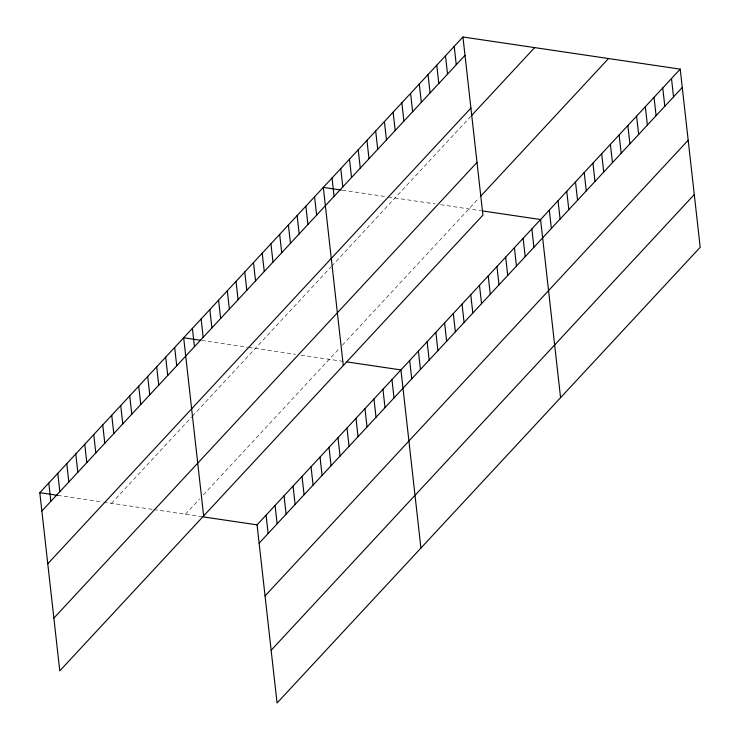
<?xml version="1.0" encoding="UTF-8"?>
<svg xmlns="http://www.w3.org/2000/svg" width="740" height="740" viewBox="0 0 740 740"><rect width="100%" height="100%" fill="white"/><g stroke="black" fill="none" stroke-linecap="round" stroke-linejoin="round"><path stroke-width="0.56" stroke-dasharray="3.7 2.78" d="M111.5 503.32L191.679 416.971M192.428 416.167L331.002 266.918M331.733 266.132L470.64 116.532M185.379 514.245L199.615 498.917M203.361 494.884L339.429 348.337M342.333 345.21L479.058 197.959M342.352 190.199L387.159 196.831M388.287 196.997L435.203 203.935M440.633 204.74L481.204 210.743M201.595 340.418L247.53 347.217M248.649 347.384L295.565 354.321M300.995 355.126L347.171 361.962M57.729 495.365L102.536 501.998M103.656 502.155L152.782 509.425M153.874 509.582L203.306 516.899"/><path stroke-width="1.11" d="M462.944 37L482.924 215.146L59.783 670.856L39.803 492.71L462.944 37L680.217 69.144L700.197 247.289L277.056 703L257.076 524.854L680.217 69.144M41.856 511.044L464.998 55.334M47.767 563.788L470.908 108.068M471.371 115.755L534.641 47.61M53.863 618.122L477.004 162.412M480.519 196.387L608.521 58.534M259.139 543.188L682.271 87.477M265.05 595.931L688.191 140.212M271.145 650.266L694.287 194.555M341.233 190.032L323.306 187.387L343.286 365.532M482.323 210.909L540.579 219.53L560.568 397.676M200.475 340.252L183.668 337.773L203.648 515.919M347.171 361.962L400.941 369.917L420.93 548.062M39.803 492.71L57.729 495.365M203.306 516.899L257.076 524.854M671.495 78.542L673.548 96.875M662.763 87.94L664.816 106.273M654.04 97.338L656.093 115.671M645.308 106.736L647.37 125.079M636.585 116.143L638.639 134.477M627.853 125.541L629.916 143.875M619.13 134.939L621.184 153.273M610.398 144.337L612.461 162.671M601.676 153.735L603.729 172.069M592.943 163.133L595.006 181.467M584.221 172.531L586.274 190.865M575.489 181.929L577.552 200.263M566.766 191.327L568.82 209.67M558.034 200.734L560.097 219.068M549.311 210.132L551.365 228.466M531.857 228.928L533.91 247.262M523.125 238.326L525.187 256.66M514.402 247.724L516.455 266.058M505.67 257.122L507.733 275.456M496.947 266.52L499.001 284.854M488.215 275.918L490.278 294.261M454.212 46.398L456.266 64.732M479.492 285.325L481.546 303.659M445.489 55.796L447.543 74.13M470.76 294.724L472.823 313.057M436.757 65.194L438.811 83.528M462.038 304.121L464.091 322.455M428.035 74.592L430.088 92.935M453.306 313.519L455.368 331.853M419.303 83.999L421.356 102.333M444.583 322.918L446.636 341.251M410.58 93.397L412.633 111.731M435.851 332.315L437.914 350.649M401.848 102.795L403.901 121.129M427.128 341.714L429.182 360.047M393.125 112.193L395.179 130.527M418.396 351.111L420.459 369.445M384.393 121.591L386.447 139.925M409.673 360.51L411.727 378.852M375.67 130.989L377.724 149.323M366.938 140.387L369.001 158.721M391.95 379.592L394.013 397.935M358.216 149.785L360.269 168.119M382.959 389.277L385.022 407.62M349.483 159.183L351.546 177.526M373.968 398.962L376.031 417.295M340.761 168.59L342.814 186.924M364.977 408.647L367.031 426.98M332.029 177.988L334.091 196.322M355.986 418.331L358.04 436.665M346.995 428.016L349.049 446.35M314.574 196.785L316.637 215.118M338.004 437.701L340.058 456.034M305.851 206.183L307.905 224.516M329.013 447.386L331.067 465.719M297.119 215.581L299.182 233.914M320.022 457.07L322.076 475.404M288.397 224.978L290.45 243.312M311.031 466.755L313.085 485.089M279.664 234.376L281.727 252.71M302.04 476.44L304.094 494.773M270.942 243.775L272.995 262.117M293.049 486.115L295.103 504.458M262.21 253.182L264.272 271.515M284.049 495.8L286.112 514.134M253.487 262.58L255.541 280.913M275.058 505.485L277.121 523.818M244.755 271.978L246.818 290.311M266.067 515.17L268.13 533.503M236.032 281.376L238.086 299.709M227.3 290.774L229.363 309.107M218.578 300.172L220.631 318.505M209.846 309.57L211.908 327.903M201.123 318.968L203.176 337.311M192.391 328.375L194.454 346.709M174.677 347.458L176.731 365.791M165.686 357.133L167.74 375.476M156.695 366.818L158.749 385.151M147.704 376.503L149.758 394.836M138.713 386.188L140.767 404.521M129.713 395.872L131.776 414.206M120.722 405.557L122.785 423.891M111.731 415.242L113.794 433.575M102.74 424.927L104.803 443.26M93.749 434.611L95.802 452.945M84.758 444.296L86.811 462.63M75.767 453.971L77.82 472.314M66.776 463.656L68.829 481.999M57.785 473.341L59.838 491.674M48.794 483.026L50.847 501.359"/></g></svg>
